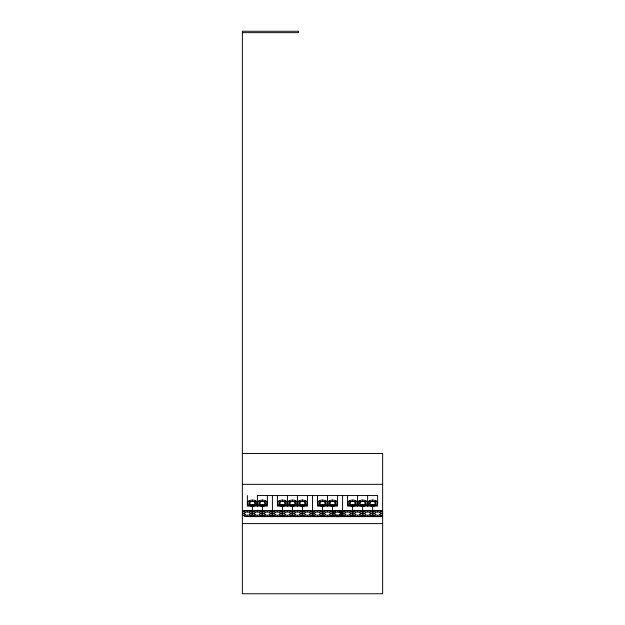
<?xml version="1.0" encoding="UTF-8"?>
<svg xmlns="http://www.w3.org/2000/svg" width="625" height="625" viewBox="0 0 625 625"><rect width="100%" height="100%" fill="white"/><g stroke="black" fill="none" stroke-linecap="round" stroke-linejoin="round"><path stroke-width="0.94" d="M333.227 512.094L334.023 511.469A5.008 3.008 0 0 1 341.109 511.469A5.008 3.008 0 0 1 341.109 515.719A5.008 3.008 0 0 1 334.023 515.719L335.523 514.781L337.508 515.281L337.57 516.594C331.422 517.578 331.422 509.617 337.57 510.586L337.508 511.914L338.969 512.133M332.562 513.594L332.727 512.82M313.938 511.469L312.469 513.594L313.938 515.719A5.008 3.008 0 0 0 321.023 515.719A5.008 3.008 0 0 0 321.023 511.469A5.008 3.008 0 0 0 313.938 511.469L315.492 512.406M323.953 511.469L322.484 513.594L323.953 515.719A5.008 3.008 0 0 0 331.039 515.719A5.008 3.008 0 0 0 331.039 511.469A5.008 3.008 0 0 0 323.953 511.469L325.508 512.406M337.508 516.602C343.602 517.578 343.602 509.609 337.508 510.586M248.836 505.195L250.398 504.266M254.359 501.883L255.922 500.953M258.852 505.195L260.414 504.266M264.375 501.883L265.938 500.953M243.828 515.719L245.391 514.781M249.352 512.406L250.914 511.469M253.844 515.719L255.406 514.781M259.367 512.406L260.93 511.469M278.883 505.195L280.445 504.266M284.406 501.883L285.969 500.953M263.859 515.719L265.422 514.781M269.383 512.406L270.945 511.469M288.898 505.195L290.453 504.266M294.422 501.883L295.984 500.953M273.875 515.719L275.438 514.781M279.398 512.406L280.961 511.469M298.914 505.195L300.469 504.266A2.805 1.68 0 0 0 305.164 503.508A2.805 1.68 0 0 0 301.727 501.445A2.805 1.68 0 0 0 300.469 504.266M304.438 501.883L306 500.953M283.891 515.719L285.445 514.781M289.414 512.406L290.977 511.469M293.906 515.719L295.461 514.781A2.805 1.68 0 0 0 300.156 514.031A2.805 1.68 0 0 0 296.719 511.969A2.805 1.68 0 0 0 295.461 514.781M299.43 512.406L300.992 511.469M319 505.195L320.562 504.266A2.805 1.68 0 0 0 325.25 503.508A2.805 1.68 0 0 0 321.82 501.445A2.805 1.68 0 0 0 320.562 504.266M324.531 501.883L326.086 500.953M303.922 515.719A5.008 3.008 0 0 0 312.305 514.375A5.008 3.008 0 0 0 306.172 510.695A5.008 3.008 0 0 0 303.922 515.719L305.477 514.781A2.805 1.68 0 0 0 310.172 514.031A2.805 1.68 0 0 0 306.734 511.969A2.805 1.68 0 0 0 305.477 514.781M309.445 512.406L311.008 511.469M329.016 505.195L330.578 504.266A2.805 1.68 0 0 0 335.266 503.508A2.805 1.68 0 0 0 331.836 501.445A2.805 1.68 0 0 0 330.578 504.266M334.547 501.883L336.102 500.953M313.938 515.719L315.492 514.781A2.805 1.68 0 0 0 320.188 514.031A2.805 1.68 0 0 0 316.75 511.969A2.805 1.68 0 0 0 315.492 514.781M319.461 512.406L321.023 511.469M323.953 515.719L325.508 514.781A2.805 1.68 0 0 0 330.203 514.031A2.805 1.68 0 0 0 326.766 511.969A2.805 1.68 0 0 0 325.508 514.781M329.477 512.406L331.039 511.469M349.047 505.195A5.008 3.008 0 0 0 357.43 503.852A5.008 3.008 0 0 0 351.297 500.172A5.008 3.008 0 0 0 349.047 505.195L350.609 504.266A2.805 1.68 0 0 0 355.297 503.508A2.805 1.68 0 0 0 351.867 501.445A2.805 1.68 0 0 0 350.609 504.266M354.57 501.883L356.133 500.953M339.492 512.406L341.055 511.469M334.023 515.719L335.586 514.781A2.805 1.68 0 0 1 335.586 512.406L334.023 511.469L335.523 512.406L337.57 511.914M338.914 512.133L339.555 512.406L341.109 511.469M359.062 505.195A5.008 3.008 0 0 0 367.445 503.852A5.008 3.008 0 0 0 361.312 500.172A5.008 3.008 0 0 0 359.062 505.195L360.625 504.266M364.586 501.883L366.148 500.953M344.039 515.719A5.008 3.008 0 0 0 352.422 514.375A5.008 3.008 0 0 0 346.289 510.695A5.008 3.008 0 0 0 344.039 515.719L345.602 514.781A2.805 1.68 0 0 0 350.289 514.031A2.805 1.68 0 0 0 346.859 511.969A2.805 1.68 0 0 0 345.602 514.781M349.562 512.406L351.125 511.469M369.078 505.195A5.008 3.008 0 0 0 377.461 503.852A5.008 3.008 0 0 0 371.328 500.172A5.008 3.008 0 0 0 369.078 505.195L370.641 504.266M374.602 501.883L376.164 500.953M354.055 515.719L355.617 514.781A2.805 1.68 0 0 0 360.305 514.031A2.805 1.68 0 0 0 356.875 511.969A2.805 1.68 0 0 0 355.617 514.781M359.578 512.406L361.141 511.469M364.07 515.719L365.633 514.781A2.805 1.68 0 0 0 370.32 514.031A2.805 1.68 0 0 0 366.891 511.969A2.805 1.68 0 0 0 365.633 514.781M369.594 512.406L371.156 511.469M374.086 515.719L375.648 514.781A2.805 1.68 0 0 0 380.336 514.031A2.805 1.68 0 0 0 376.906 511.969A2.805 1.68 0 0 0 375.648 514.781M379.609 512.406L381.172 511.469M338.914 515.055L339.555 514.781L341.109 515.719M338.969 515.055L337.508 515.281M242.359 32.656L298.469 32.656L298.469 31.25L242.359 31.25L242.359 593.75L382.641 593.75L382.641 453.477L242.359 453.477M242.359 484.336L382.641 484.336M247.367 503.07L249.57 503.07M255.188 503.07A2.805 1.68 0 0 0 250.977 501.617A2.805 1.68 0 0 0 250.977 504.531A2.805 1.68 0 0 0 255.188 503.07L259.586 503.07M265.203 503.07A2.805 1.68 0 0 0 260.992 501.617A2.805 1.68 0 0 0 260.992 504.531A2.805 1.68 0 0 0 265.203 503.07L267.398 503.07A5.008 3.008 0 0 1 259.891 505.68A5.008 3.008 0 0 1 259.891 500.469A5.008 3.008 0 0 1 267.398 503.07M277.414 503.07L279.617 503.07M285.234 503.07A2.805 1.68 0 0 0 281.023 501.617A2.805 1.68 0 0 0 281.023 504.531A2.805 1.68 0 0 0 285.234 503.07L289.633 503.07M295.25 503.07A2.805 1.68 0 0 0 291.039 501.617A2.805 1.68 0 0 0 291.039 504.531A2.805 1.68 0 0 0 295.25 503.07L299.648 503.07M305.266 503.07L307.461 503.07A5.008 3.008 0 0 1 299.953 505.68A5.008 3.008 0 0 1 299.953 500.469A5.008 3.008 0 0 1 307.461 503.07M317.539 503.07L319.734 503.07M325.352 503.07L329.75 503.07M335.367 503.07L337.57 503.07A5.008 3.008 0 0 1 330.055 505.68A5.008 3.008 0 0 1 330.055 500.469A5.008 3.008 0 0 1 337.57 503.07M347.586 503.07L349.781 503.07M355.398 503.07L359.797 503.07M365.414 503.07A2.805 1.68 0 0 0 361.203 501.617A2.805 1.68 0 0 0 361.203 504.531A2.805 1.68 0 0 0 365.414 503.07L369.812 503.07M375.43 503.07A2.805 1.68 0 0 0 371.219 501.617A2.805 1.68 0 0 0 371.219 504.531A2.805 1.68 0 0 0 375.43 503.07L377.633 503.07M242.359 510.586L382.641 510.586M242.359 513.594L244.563 513.594M250.18 513.594A2.805 1.68 0 0 0 245.969 512.133A2.805 1.68 0 0 0 245.969 515.055A2.805 1.68 0 0 0 250.18 513.594L254.578 513.594M260.195 513.594A2.805 1.68 0 0 0 255.984 512.133A2.805 1.68 0 0 0 255.984 515.055A2.805 1.68 0 0 0 260.195 513.594L264.594 513.594M270.211 513.594A2.805 1.68 0 0 0 266 512.133A2.805 1.68 0 0 0 266 515.055A2.805 1.68 0 0 0 270.211 513.594L274.609 513.594M280.227 513.594A2.805 1.68 0 0 0 276.016 512.133A2.805 1.68 0 0 0 276.016 515.055A2.805 1.68 0 0 0 280.227 513.594L284.625 513.594M290.242 513.594A2.805 1.68 0 0 0 286.031 512.133A2.805 1.68 0 0 0 286.031 515.055A2.805 1.68 0 0 0 290.242 513.594L294.641 513.594M300.258 513.594L304.656 513.594M310.273 513.594L314.672 513.594M320.289 513.594L324.688 513.594M330.305 513.594L334.758 513.594M340.312 513.594L344.773 513.594M350.391 513.594L354.789 513.594M360.406 513.594L364.805 513.594M370.422 513.594L374.82 513.594M380.438 513.594L382.641 513.594A5.008 3.008 0 0 1 375.125 516.195A5.008 3.008 0 0 1 375.125 510.992A5.008 3.008 0 0 1 382.641 513.594M382.641 516.602L247.367 516.602L247.367 515.281M242.359 523.609L382.641 523.609M336.844 515.219L337.57 515.281M369.078 500.953L370.641 501.883M374.602 504.266L376.164 505.195M359.062 500.953L360.625 501.883M364.586 504.266L366.148 505.195M374.086 511.469L375.648 512.406M379.609 514.781L381.172 515.719M349.047 500.953L350.609 501.883M354.57 504.266L356.133 505.195M364.07 511.469L365.633 512.406M369.594 514.781L371.156 515.719M354.055 511.469L355.617 512.406M359.578 514.781L361.141 515.719M329.016 500.953L330.578 501.883M334.547 504.266L336.102 505.195M344.039 511.469L345.602 512.406M349.562 514.781L351.125 515.719M319 500.953L320.562 501.883M324.531 504.266L326.086 505.195M339.492 514.781L341.055 515.719M329.477 514.781L331.039 515.719M298.914 500.953L300.469 501.883M304.438 504.266L306 505.195M319.461 514.781L321.023 515.719M288.898 500.953L290.453 501.883M294.422 504.266L295.984 505.195M303.922 511.469L305.477 512.406M309.445 514.781L311.008 515.719M278.883 500.953L280.445 501.883M284.406 504.266L285.969 505.195M293.906 511.469L295.461 512.406M299.43 514.781L300.992 515.719M283.891 511.469L285.445 512.406M289.414 514.781L290.977 515.719M258.852 500.953L260.414 501.883M264.375 504.266L265.938 505.195M273.875 511.469L275.438 512.406M279.398 514.781L280.961 515.719M248.836 500.953L250.398 501.883M254.359 504.266L255.922 505.195M263.859 511.469L265.422 512.406M269.383 514.781L270.945 515.719M253.844 511.469L255.406 512.406M259.367 514.781L260.93 515.719M243.828 511.469L245.391 512.406M249.352 514.781L250.914 515.719M377.633 510.586L377.633 511.914M377.633 515.281L377.633 516.602M372.625 500.07L372.625 501.391M372.625 504.758L372.625 516.602M367.617 495.555L367.617 506.078M367.617 510.586L367.617 511.914M367.617 515.281L367.617 516.602M362.609 500.07L362.609 501.391M362.609 504.758L362.609 516.602M357.602 495.555L357.602 506.078M357.602 510.586L357.602 511.914M357.602 515.281L357.602 516.602M352.594 500.07L352.594 501.391M352.594 504.758L352.594 516.602M347.586 495.555L347.586 506.078L377.633 506.078L377.633 495.555L257.383 495.555L257.383 506.078M347.586 510.586L347.586 511.914M347.586 515.281L347.586 516.602M342.578 495.555L342.578 516.602M337.57 495.555L337.57 506.078L317.523 506.078L317.523 495.555M332.562 500.07L332.562 501.391M332.562 504.758L332.562 516.602M327.555 495.555L327.555 506.078M327.492 510.586L327.492 511.914M327.492 515.281L327.492 516.602M322.547 500.07L322.547 501.391M322.547 504.758L322.547 516.602M317.477 510.586L317.477 511.914M317.477 515.281L317.477 516.602M312.5 495.555L312.5 516.602M307.477 495.555L307.477 506.078L277.414 506.078L277.414 495.555M307.461 510.586L307.461 511.914M307.461 515.281L307.461 516.602M302.453 500.07L302.453 501.391M302.453 504.758L302.453 516.602M297.445 495.555L297.445 506.078M297.445 510.586L297.445 511.914M297.445 515.281L297.445 516.602M292.438 500.07L292.438 501.391M292.438 504.758L292.438 516.602M287.43 495.555L287.43 506.078M287.43 510.586L287.43 511.914M287.43 515.281L287.43 516.602M282.422 500.07L282.422 501.391M282.422 504.758L282.422 516.602M277.414 510.586L277.414 511.914M277.414 515.281L277.414 516.602M272.406 495.555L272.406 516.602M267.398 495.555L267.398 506.078L247.367 506.078L247.367 495.555M267.398 510.586L267.398 511.914M267.398 515.281L267.398 516.602M262.391 500.07L262.391 501.391M262.391 504.758L262.391 516.602M257.383 510.586L257.383 511.914M257.383 515.281L257.383 516.602M252.375 500.07L252.375 501.391M252.375 504.758L252.375 516.602M247.367 510.586L247.367 511.914M339.555 512.406A2.805 1.68 0 0 1 339.555 514.781M254.883 516.195A5.008 3.008 0 0 0 262.391 513.594A5.008 3.008 0 0 0 254.883 510.992A5.008 3.008 0 0 0 254.883 516.195M249.875 505.68A5.008 3.008 0 0 0 257.383 503.07A5.008 3.008 0 0 0 249.875 500.469A5.008 3.008 0 0 0 249.875 505.68M264.898 516.195A5.008 3.008 0 0 0 272.406 513.594A5.008 3.008 0 0 0 264.898 510.992A5.008 3.008 0 0 0 264.898 516.195M274.914 516.195A5.008 3.008 0 0 0 282.422 513.594A5.008 3.008 0 0 0 274.914 510.992A5.008 3.008 0 0 0 274.914 516.195M279.922 505.68A5.008 3.008 0 0 0 287.43 503.07A5.008 3.008 0 0 0 279.922 500.469A5.008 3.008 0 0 0 279.922 505.68M284.93 516.195A5.008 3.008 0 0 0 292.438 513.594A5.008 3.008 0 0 0 284.93 510.992A5.008 3.008 0 0 0 284.93 516.195M289.938 505.68A5.008 3.008 0 0 0 297.445 503.07A5.008 3.008 0 0 0 289.938 500.469A5.008 3.008 0 0 0 289.938 505.68M320.039 505.68A5.008 3.008 0 0 0 327.555 503.07A5.008 3.008 0 0 0 320.039 500.469A5.008 3.008 0 0 0 320.039 505.68M355.094 516.195A5.008 3.008 0 0 0 362.609 513.594A5.008 3.008 0 0 0 355.094 510.992A5.008 3.008 0 0 0 355.094 516.195M365.109 516.195A5.008 3.008 0 0 0 372.625 513.594A5.008 3.008 0 0 0 365.109 510.992A5.008 3.008 0 0 0 365.109 516.195M294.945 516.195A5.008 3.008 0 0 0 302.453 513.594A5.008 3.008 0 0 0 294.945 510.992A5.008 3.008 0 0 0 294.945 516.195M244.867 516.195A5.008 3.008 0 0 0 252.375 513.594A5.008 3.008 0 0 0 244.867 510.992A5.008 3.008 0 0 0 244.867 516.195"/></g></svg>
